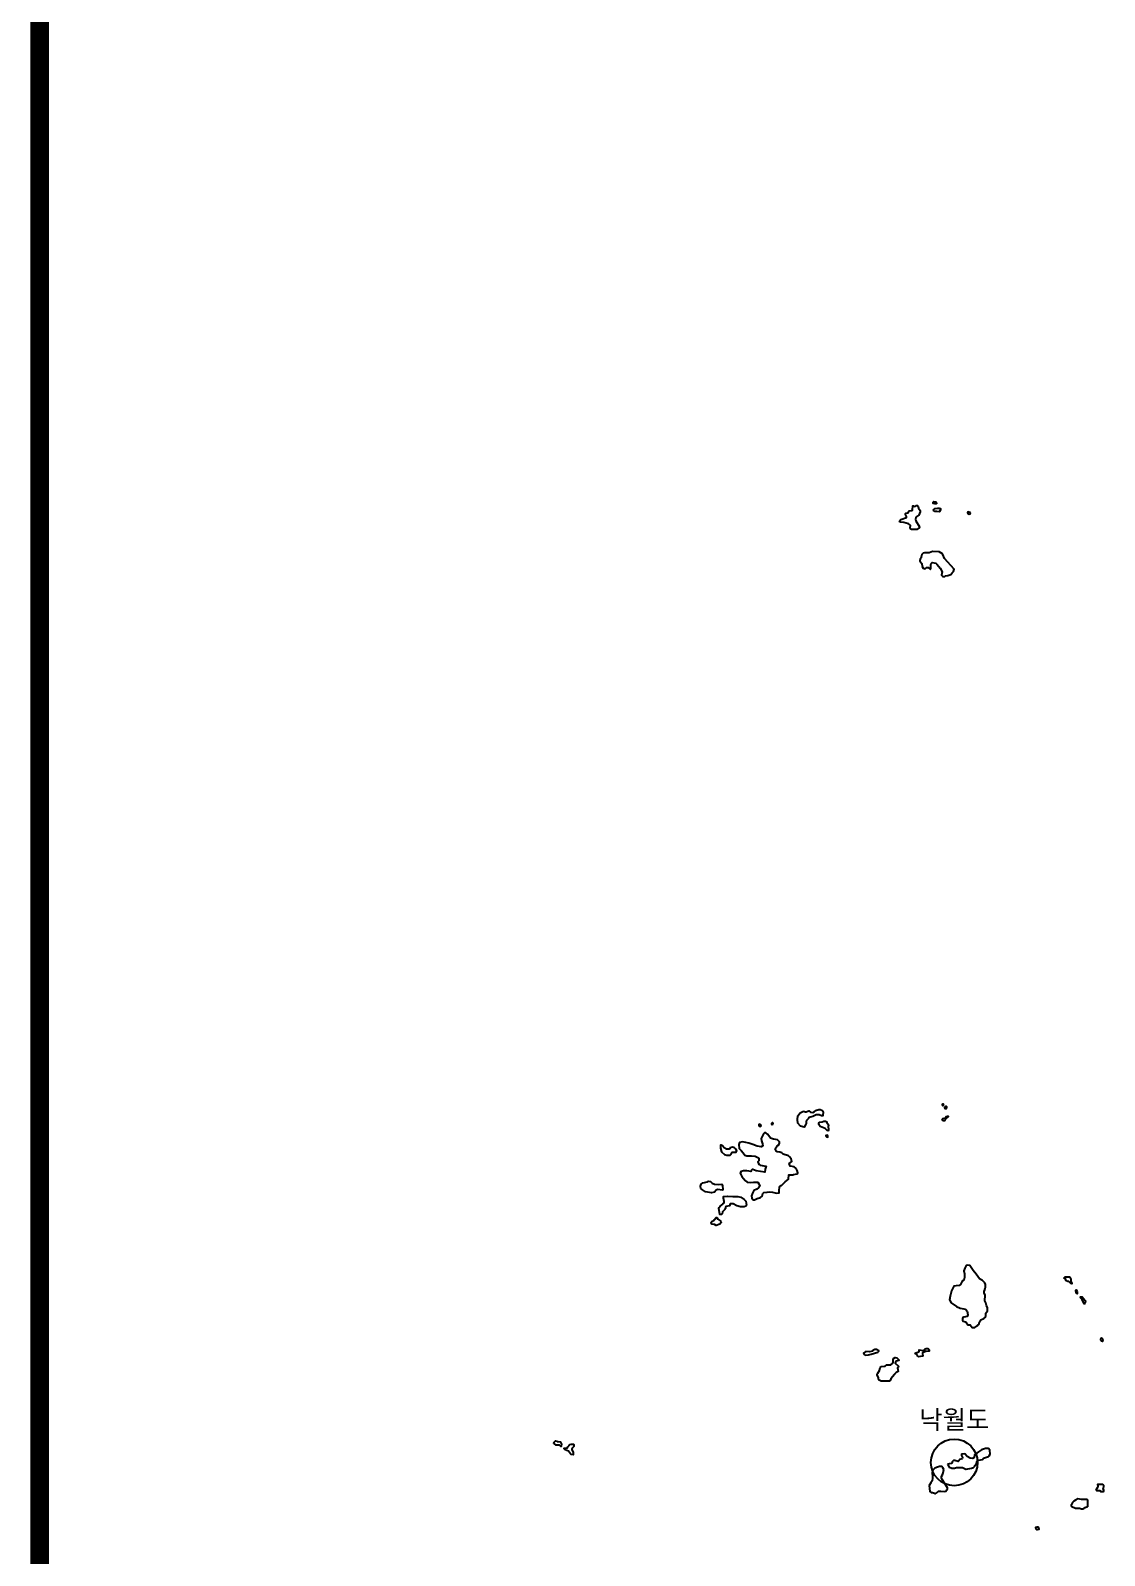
# Model space of a CAD drawing. Header units: millimetres. Extents: x -954552 to 1497340, y -301250 to 736091.
# Drawn here: x 71712 to 129268, y 184916 to 266656 of the extents above; entities that cross this region are included whole.
import ezdxf
from ezdxf.enums import TextEntityAlignment as Align

# ---------------------------------------------------------------- set-up
doc = ezdxf.new("R2010")
doc.units = ezdxf.units.MM
for name, color, linetype in [('2122', 7, 'Continuous'), ('AWS', 4, 'Continuous'), ('AWS명', 2, 'Continuous')]:
    doc.layers.add(name, color=color, linetype=linetype)
doc.styles.get("Standard").update_dxf_attribs({"font": ''})
doc.styles.get('Standard').set_extended_font_data('Gulim')

msp = doc.modelspace()

# ---------------------------------------------------------------- linework, layer by layer
at = {"const_width": 1000}
msp.add_lwpolyline([(436634, 41900), (436634, 603450), (72212, 603450), (72212, 41900)], close=True, dxfattribs=at)
at = {"layer": '2122', "color": 7}
for points in [[(119160, 240542), (119134, 240469), (119153, 240382), (119358, 240050), (119333, 240000), (119220, 239907), (119114, 239902), (118926, 239914), (118889, 239935), (118858, 239996), (118871, 240120), (118827, 240183), (118771, 240221), (118509, 240284), (118334, 240299), (118302, 240312), (118291, 240359), (118353, 240453), (118659, 240553), (118659, 240608), (118610, 240709), (118610, 240765), (118622, 240780), (118741, 240801), (118761, 240854), (118804, 240904), (118931, 240933), (118973, 240951), (118999, 241170), (119030, 241172), (119130, 241144), (119130, 241144), (119180, 241194), (119242, 241200), (119286, 241141), (119298, 241050), (119391, 240927), (119398, 240900), (119391, 240850), (119322, 240682), (119219, 240612), (119160, 240542), (119160, 240542)], [(120178, 241291), (120092, 241295), (120086, 241367), (120130, 241404), (120224, 241385), (120280, 241326), (120280, 241313), (120236, 241288), (120178, 241291), (120178, 241291)], [(120290, 240868), (120172, 240873), (120116, 240895), (120110, 240960), (120192, 241032), (120342, 241060), (120401, 241055), (120473, 241034), (120473, 240959), (120425, 240877), (120429, 240863), (120290, 240868), (120290, 240868)], [(122007, 240736), (122078, 240743), (122091, 240787), (122078, 240812), (122066, 240825), (121941, 240862), (121935, 240799), (121947, 240768), (122007, 240736), (122007, 240736)], [(120288, 238052), (120394, 237931), (120454, 237843), (120564, 237648), (120539, 237466), (120589, 237404), (120614, 237391), (120708, 237387), (120751, 237422), (120873, 237450), (121033, 237503), (121096, 237596), (121183, 237659), (121208, 237777), (120691, 238360), (120610, 238569), (120579, 238604), (120405, 238704), (120048, 238730), (119873, 238668), (119617, 238668), (119548, 238640), (119473, 238563), (119435, 238431), (119435, 238400), (119385, 238319), (119378, 238226), (119440, 238125), (119484, 238081), (119503, 237919), (119552, 237837), (119552, 237837), (119665, 237800), (119746, 237868), (119815, 237880), (119921, 237789), (119940, 237787), (119959, 237824), (119957, 238017), (119972, 238092), (120040, 238136), (120235, 238105), (120288, 238052), (120288, 238052)], [(120737, 208290), (120697, 208208), (120622, 208209), (120579, 208249), (120566, 208284), (120610, 208331), (120741, 208377), (120785, 208433), (120785, 208446), (120854, 208473), (120891, 208471), (120891, 208426), (120737, 208290), (120737, 208290)], [(120651, 209083), (120638, 209107), (120604, 209109), (120568, 209092), (120572, 209066), (120590, 209041), (120625, 209042), (120651, 209063), (120651, 209083), (120651, 209083)], [(120755, 208879), (120805, 208883), (120818, 208964), (120806, 208983), (120756, 208978), (120699, 208953), (120693, 208921), (120705, 208877), (120755, 208879), (120755, 208879)], [(110864, 207954), (110834, 207992), (110797, 208025), (110758, 208033), (110741, 208015), (110749, 207980), (110786, 207936), (110828, 207915), (110853, 207925), (110866, 207943), (110864, 207954), (110864, 207954)], [(111452, 208099), (111428, 208073), (111431, 208041), (111464, 208018), (111499, 208027), (111516, 208064), (111494, 208099), (111452, 208099), (111452, 208099)], [(114218, 207833), (114035, 207913), (113967, 208020), (113967, 208107), (114004, 208147), (114130, 208165), (114224, 208199), (114310, 208199), (114386, 208162), (114392, 208131), (114472, 208008), (114485, 207971), (114454, 207937), (114478, 207724), (114454, 207686), (114397, 207699), (114291, 207812), (114218, 207833), (114218, 207833)], [(114439, 207393), (114440, 207411), (114415, 207443), (114340, 207434), (114335, 207393), (114347, 207367), (114365, 207356), (114434, 207337), (114439, 207393), (114439, 207393)], [(127310, 199611), (127217, 199643), (127204, 199659), (127200, 199719), (127106, 199788), (127106, 199800), (127162, 199856), (127393, 199849), (127393, 199837), (127406, 199837), (127437, 199800), (127469, 199724), (127462, 199618), (127518, 199518), (127518, 199474), (127462, 199487), (127356, 199599), (127310, 199611), (127310, 199611)], [(127823, 199050), (127774, 199137), (127736, 199134), (127717, 199118), (127730, 199033), (127772, 198976), (127792, 198964), (127829, 198967), (127823, 199050), (127823, 199050)], [(128214, 198609), (128253, 198560), (128215, 198410), (128183, 198410), (128072, 198632), (128003, 198710), (127972, 198764), (127979, 198782), (128073, 198785), (128214, 198609), (128214, 198609)], [(129190, 196490), (129141, 196552), (129104, 196558), (129078, 196540), (129060, 196495), (129106, 196425), (129166, 196405), (129185, 196408), (129190, 196490), (129190, 196490)], [(116770, 195699), (117123, 195807), (117167, 195863), (117167, 195894), (117043, 195957), (116961, 195964), (116861, 195907), (116842, 195876), (116679, 195839), (116486, 195846), (116360, 195765), (116385, 195690), (116435, 195658), (116618, 195664), (116770, 195699), (116770, 195699)], [(118190, 194893), (118208, 194779), (118182, 194754), (118095, 194717), (118014, 194636), (118014, 194611), (117813, 194386), (117776, 194299), (117732, 194256), (117306, 194257), (117195, 194310), (117157, 194382), (117157, 194463), (117082, 194576), (117082, 194626), (117118, 194696), (117214, 194838), (117240, 194994), (117321, 195038), (117515, 195069), (117597, 195131), (117815, 195143), (117928, 195218), (117946, 195286), (117935, 195462), (117953, 195483), (118047, 195536), (118147, 195517), (118236, 195430), (118253, 195398), (118253, 195367), (118253, 195367), (118109, 195330), (118066, 195286), (118053, 195218), (118221, 195061), (118215, 195010), (118171, 194967), (118190, 194893), (118190, 194893)], [(119507, 195593), (119309, 195558), (119241, 195620), (119228, 195620), (119204, 195711), (119147, 195727), (119123, 195758), (119160, 195786), (119323, 195826), (119342, 195857), (119336, 195936), (119567, 195901), (119624, 195940), (119660, 195985), (119704, 196006), (119805, 196019), (119823, 196007), (119879, 195932), (119879, 195862), (119697, 195850), (119549, 195795), (119523, 195773), (119516, 195745), (119528, 195608), (119507, 195593), (119507, 195593)], [(99969, 190846), (100020, 190844), (100120, 190775), (100169, 190775), (100182, 190878), (100127, 190994), (99984, 191000), (99951, 191011), (99933, 191035), (99864, 191045), (99833, 191038), (99758, 190976), (99745, 190945), (99770, 190898), (99851, 190851), (99969, 190846), (99969, 190846)], [(100723, 190602), (100788, 190436), (100787, 190317), (100681, 190330), (100656, 190374), (100544, 190512), (100368, 190585), (100294, 190650), (100307, 190665), (100488, 190687), (100501, 190737), (100582, 190818), (100589, 190849), (100624, 190871), (100695, 190887), (100776, 190883), (100814, 190877), (100826, 190864), (100832, 190830), (100826, 190767), (100736, 190668), (100719, 190636), (100723, 190602), (100723, 190602)], [(129188, 188528), (129184, 188509), (129221, 188419), (129215, 188360), (129196, 188322), (129078, 188334), (129028, 188382), (128865, 188385), (128828, 188429), (128913, 188574), (128922, 188607), (128916, 188741), (129147, 188734), (129203, 188700), (129216, 188678), (129222, 188591), (129188, 188528), (129188, 188528)], [(127931, 187455), (128032, 187413), (128103, 187417), (128162, 187431), (128238, 187493), (128363, 187536), (128376, 187549), (128376, 187874), (128358, 187905), (128332, 187917), (128039, 187912), (127839, 187957), (127721, 187876), (127626, 187831), (127589, 187801), (127589, 187788), (127556, 187755), (127507, 187657), (127489, 187639), (127489, 187589), (127525, 187538), (127707, 187457), (127931, 187455), (127931, 187455)], [(125673, 186308), (125760, 186319), (125745, 186381), (125714, 186434), (125636, 186440), (125579, 186425), (125585, 186348), (125629, 186318), (125673, 186308), (125673, 186308)]]:
    msp.add_lwpolyline(points, dxfattribs=at)
for points in [[(113131, 208733), (113249, 208696), (113288, 208696), (113362, 208739), (113425, 208745), (113518, 208682), (113631, 208664), (113706, 208694), (113712, 208713), (113725, 208713), (113787, 208776), (113962, 208819), (114031, 208819), (114119, 208794), (114158, 208742), (114187, 208675), (114174, 208519), (114180, 208481), (114104, 208491), (113986, 208531), (113824, 208532), (113636, 208451), (113486, 208417), (113442, 208395), (113406, 208344), (113298, 208233), (113283, 208162), (113279, 208064), (113242, 208002), (113242, 208002), (113179, 207874), (112979, 207929), (112839, 208084), (112824, 208294), (112839, 208479), (112964, 208635)], [(109215, 206765), (109215, 206765), (109196, 206747), (109189, 206706), (109164, 206691), (109014, 206701), (108883, 206775), (108793, 206873), (108727, 206914), (108696, 206914), (108697, 206742), (108752, 206557), (108901, 206413), (109032, 206375), (109214, 206381), (109263, 206431), (109288, 206506), (109319, 206528), (109458, 206531), (109458, 206531), (109534, 206532), (109559, 206602), (109519, 206687), (109434, 206772), (109333, 206797)], [(112736, 205660), (112634, 205741), (112430, 205789), (112374, 205923), (112374, 205923), (112513, 206036), (112468, 206176), (112388, 206291), (112325, 206333), (112044, 206424), (111969, 206493), (111869, 206537), (111719, 206550), (111682, 206562), (111626, 206719), (111626, 206719), (111722, 206882), (111807, 206927), (111847, 207012), (111847, 207097), (111752, 207193), (111537, 207238), (111366, 207293), (111281, 207418), (111211, 207503), (111126, 207573), (111056, 207563), (110986, 207518), (110876, 207263), (110886, 207137), (110946, 206982), (110961, 206867), (110861, 206812), (110660, 206857), (110420, 206937), (110210, 207022), (110054, 207052), (109869, 207097), (109714, 207052), (109674, 206937), (109689, 206727), (109799, 206617), (109899, 206502), (109999, 206376), (110095, 206346), (110350, 206331), (110544, 206322), (110544, 206322), (110719, 206234), (110738, 206209), (110750, 206077), (110687, 206015), (110687, 205993), (110700, 205955), (110758, 205870), (110812, 205833), (111118, 205789), (111130, 205777), (111092, 205622), (111067, 205458), (110592, 205534), (110430, 205613), (110380, 205613), (110340, 205554), (110323, 205504), (110104, 205535), (109918, 205536), (109798, 205505), (109742, 205412), (109829, 205230), (109914, 205119), (110014, 205019), (110125, 204934), (110280, 204904), (110465, 204919), (110590, 204934), (110690, 204919), (110745, 204834), (110791, 204709), (110730, 204624), (110645, 204554), (110480, 204484), (110410, 204338), (110350, 204198), (110365, 204073), (110435, 203988), (110520, 203988), (110660, 204058), (110831, 204113), (110931, 204183), (110961, 204313), (111016, 204368), (111186, 204398), (111326, 204413), (111482, 204398), (111692, 204338), (111832, 204353), (111839, 204471), (111834, 204492), (111846, 204637), (111871, 204688), (111933, 204750), (111959, 204750), (112147, 204952), (112159, 204952), (112328, 205092), (112347, 205315), (112573, 205326), (112610, 205335), (112610, 205335), (112794, 205370), (112839, 205430), (112794, 205555)], [(107640, 204592), (107610, 204716), (107659, 204816), (107735, 204894), (107998, 204953), (108041, 204972), (108147, 204959), (108241, 204865), (108365, 204821), (108603, 204808), (108753, 204826), (108784, 204782), (108797, 204732), (108815, 204551), (108803, 204501), (108534, 204527), (108465, 204502), (108465, 204502), (108372, 204383), (108202, 204353), (107891, 204413), (107721, 204509)], [(109363, 203770), (109207, 203763), (109175, 203663), (108969, 203620), (108957, 203595), (108950, 203508), (108921, 203464), (108800, 203333), (108774, 203226), (108743, 203202), (108662, 203202), (108606, 203539), (108612, 203571), (108663, 203649), (108744, 203689), (108813, 203751), (108813, 203763), (108882, 203820), (108894, 203889), (108845, 204070), (108845, 204152), (109076, 204172), (109076, 204172), (109348, 204158), (109619, 204158), (109774, 204128), (109954, 204003), (110039, 203903), (110084, 203692), (110054, 203632), (109954, 203607), (109759, 203607), (109559, 203662)], [(108366, 202655), (108210, 202684), (108198, 202759), (108223, 202818), (108249, 202844), (108331, 202875), (108351, 202909), (108455, 203027), (108493, 203033), (108549, 202943), (108549, 202943), (108712, 202841), (108727, 202771), (108657, 202676), (108457, 202601)], [(122482, 197284), (122507, 197293), (122557, 197343), (122576, 197443), (122639, 197550), (122801, 197618), (122889, 197698), (122914, 197786), (122908, 197905), (123002, 198036), (122996, 198198), (122947, 198311), (122916, 198455), (122854, 198573), (122879, 198868), (122818, 198992), (122824, 199098), (122837, 199111), (122878, 199235), (122889, 199303), (122887, 199439), (122887, 199439), (122859, 199526), (122728, 199651), (122563, 199742), (122398, 199987), (122233, 200187), (122052, 200468), (121937, 200483), (121862, 200468), (121787, 200317), (121737, 200177), (121772, 200022), (121772, 199817), (121737, 199666), (121647, 199626), (121557, 199436), (121482, 199386), (121311, 199371), (121196, 199346), (121071, 199106), (120996, 198825), (120956, 198620), (121056, 198455), (121341, 198264), (121542, 198174), (121735, 198145), (121810, 198120), (121815, 198101), (121832, 198094), (121909, 198007), (121940, 197807), (121908, 197732), (121727, 197689), (121683, 197664), (121662, 197621), (121664, 197508), (121684, 197479), (121826, 197432), (121851, 197414), (121856, 197395), (121880, 197381), (121951, 197285), (122075, 197275), (122075, 197275), (122183, 197138), (122323, 197138), (122438, 197218)], [(120851, 189808), (120950, 189642), (121057, 189608), (121076, 189592), (121232, 189591), (121338, 189629), (121663, 189641), (121831, 189546), (121855, 189542), (122144, 189589), (122251, 189639), (122313, 189701), (122322, 189738), (122401, 189839), (122451, 189964), (122508, 190019), (122727, 190069), (122783, 190125), (123052, 190231), (123090, 190262), (123133, 190343), (123128, 190556), (123128, 190556), (123049, 190643), (122894, 190653), (122678, 190588), (122523, 190478), (122303, 190313), (122283, 190167), (122283, 190167), (122195, 190124), (122077, 190127), (121908, 190214), (121790, 190359), (121628, 190356), (121609, 190340), (121602, 190272), (121652, 190171), (121639, 190103), (121514, 190057), (121466, 189995), (121426, 189963), (121251, 190003), (121170, 190004), (121111, 189932), (121111, 189877), (121056, 189842), (120936, 189832)], [(120813, 188443), (120860, 188498), (120860, 188549), (120562, 188997), (120537, 189046), (120531, 189087), (120531, 189156), (120578, 189243), (120619, 189349), (120650, 189518), (120650, 189518), (120610, 189622), (120545, 189692), (120425, 189692), (120315, 189657), (120180, 189591), (120074, 189481), (120039, 189351), (120049, 189156), (120059, 189056), (120029, 188910), (119954, 188805), (119874, 188660), (119884, 188510), (119899, 188345), (119974, 188290), (120059, 188300), (120150, 188254), (120195, 188224), (120300, 188290), (120380, 188365), (120490, 188365), (120675, 188345), (120785, 188365)]]:
    msp.add_lwpolyline(points, close=True, dxfattribs=at)
at = {"layer": 'AWS'}
msp.add_circle((121218, 189902), 1250, dxfattribs=at)

# ---------------------------------------------------------------- texts
at = {"layer": 'AWS명'}
msp.add_text('낙월도', height=1000, dxfattribs=at).set_placement((121218, 191402), align=Align.BOTTOM_CENTER)

doc.saveas('drawing.dxf')
